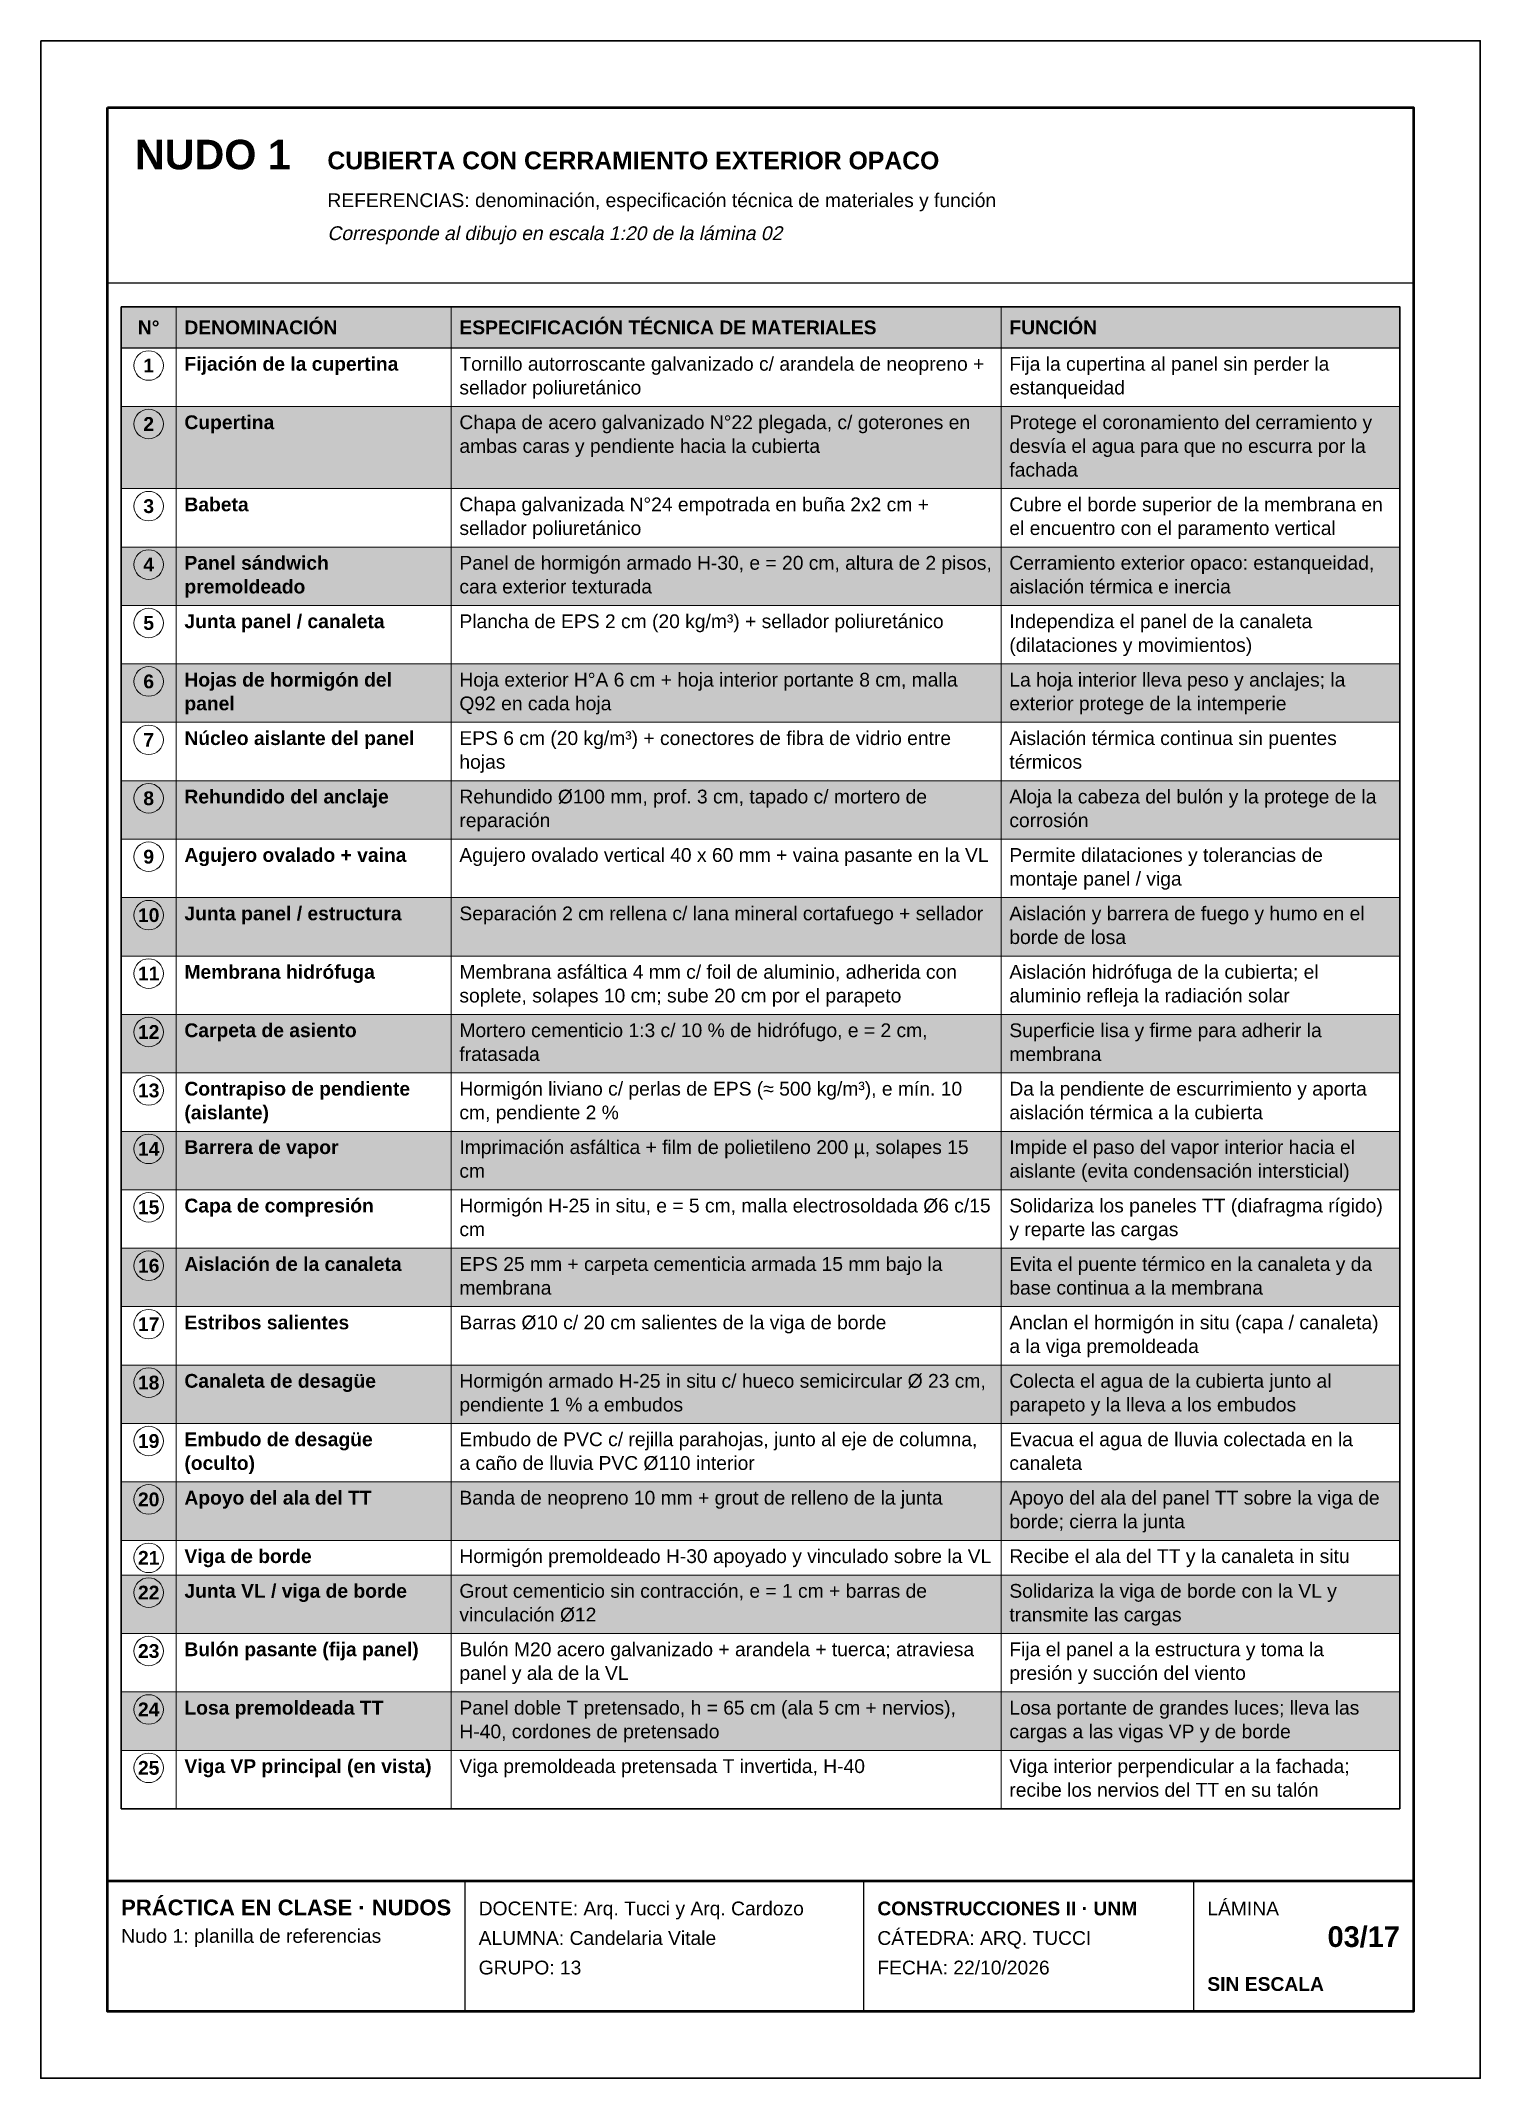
# Model space of a CAD drawing. Header units: millimetres. Extents: x 6 to 4194, y 6 to 5934.
import ezdxf
from ezdxf.enums import TextEntityAlignment as Align

# ---------------------------------------------------------------- set-up
doc = ezdxf.new("R2010")
doc.units = ezdxf.units.MM
doc.header["$LTSCALE"] = 20
for name, color, linetype in [('X-MARCO', 7, 'Continuous'), ('X-ROTULO', 7, 'Continuous'), ('X-TABLA', 7, 'Continuous'), ('X-TEXTOS', 7, 'Continuous')]:
    doc.layers.add(name, color=color, linetype=linetype)
doc.styles.add('ARIAL', font='arial.ttf')
doc.styles.add('ARIAL-B', font='arialbd.ttf')

msp = doc.modelspace()

# ---------------------------------------------------------------- hatches: boundary and pattern name
at = {"layer": 'X-TABLA', "true_color": 0xd9d9d9}
h = msp.add_hatch(color=254, dxfattribs=at)
h.dxf.hatch_style = 1
h.paths.add_polyline_path([(240, 5160), (3960, 5160), (3960, 5040), (240, 5040)])
at = {"layer": 'X-TABLA', "true_color": 0xf2f2f2}
h = msp.add_hatch(color=7, dxfattribs=at)
h.dxf.hatch_style = 1
h.paths.add_polyline_path([(240, 4870), (3960, 4870), (3960, 4631), (240, 4631)])
h = msp.add_hatch(color=7, dxfattribs=at)
h.dxf.hatch_style = 1
h.paths.add_polyline_path([(240, 4461), (3960, 4461), (3960, 4291), (240, 4291)])
h = msp.add_hatch(color=7, dxfattribs=at)
h.dxf.hatch_style = 1
h.paths.add_polyline_path([(240, 4121), (3960, 4121), (3960, 3951), (240, 3951)])
h = msp.add_hatch(color=7, dxfattribs=at)
h.dxf.hatch_style = 1
h.paths.add_polyline_path([(240, 3781), (3960, 3781), (3960, 3611), (240, 3611)])
h = msp.add_hatch(color=7, dxfattribs=at)
h.dxf.hatch_style = 1
h.paths.add_polyline_path([(240, 3441), (3960, 3441), (3960, 3271), (240, 3271)])
h = msp.add_hatch(color=7, dxfattribs=at)
h.dxf.hatch_style = 1
h.paths.add_polyline_path([(240, 3101), (3960, 3101), (3960, 2931), (240, 2931)])
h = msp.add_hatch(color=7, dxfattribs=at)
h.dxf.hatch_style = 1
h.paths.add_polyline_path([(240, 2761), (3960, 2761), (3960, 2591), (240, 2591)])
h = msp.add_hatch(color=7, dxfattribs=at)
h.dxf.hatch_style = 1
h.paths.add_polyline_path([(240, 2421), (3960, 2421), (3960, 2251), (240, 2251)])
h = msp.add_hatch(color=7, dxfattribs=at)
h.dxf.hatch_style = 1
h.paths.add_polyline_path([(240, 2081), (3960, 2081), (3960, 1911), (240, 1911)])
h = msp.add_hatch(color=7, dxfattribs=at)
h.dxf.hatch_style = 1
h.paths.add_polyline_path([(240, 1741), (3960, 1741), (3960, 1571), (240, 1571)])
h = msp.add_hatch(color=7, dxfattribs=at)
h.dxf.hatch_style = 1
h.paths.add_polyline_path([(240, 1470), (3960, 1470), (3960, 1300), (240, 1300)])
h = msp.add_hatch(color=7, dxfattribs=at)
h.dxf.hatch_style = 1
h.paths.add_polyline_path([(240, 1130), (3960, 1130), (3960, 960), (240, 960)])

# ---------------------------------------------------------------- linework, layer by layer
at = {"layer": 'X-MARCO', "lineweight": 30}
msp.add_lwpolyline([(6, 5934), (4194, 5934), (4194, 6), (6, 6)], close=True, dxfattribs=at)
at = {"layer": 'X-MARCO', "lineweight": 50}
msp.add_lwpolyline([(200, 5740), (4000, 5740), (4000, 200), (200, 200)], close=True, dxfattribs=at)
at = {"layer": 'X-ROTULO', "lineweight": 50}
msp.add_lwpolyline([(200, 580), (4000, 580), (4000, 200), (200, 200)], close=True, dxfattribs=at)
at = {"layer": 'X-ROTULO', "lineweight": 25}
for points in [[(1240, 580), (1240, 200)], [(2400, 580), (2400, 200)], [(3360, 580), (3360, 200)]]:
    msp.add_lwpolyline(points, dxfattribs=at)
at = {"layer": 'X-TABLA', "lineweight": 25}
msp.add_lwpolyline([(240, 5160), (3960, 5160), (3960, 5040), (240, 5040)], close=True, dxfattribs=at)
at = {"layer": 'X-TABLA', "lineweight": 30}
msp.add_lwpolyline([(240, 5160), (3960, 5160), (3960, 790), (240, 790)], close=True, dxfattribs=at)
at = {"layer": 'X-TABLA', "lineweight": 13}
for points in [[(400, 5160), (400, 790)], [(1200, 5160), (1200, 790)], [(2800, 5160), (2800, 790)], [(240, 4870), (3960, 4870)], [(240, 4631), (3960, 4631)], [(240, 4461), (3960, 4461)], [(240, 4291), (3960, 4291)], [(240, 4121), (3960, 4121)], [(240, 3951), (3960, 3951)], [(240, 3781), (3960, 3781)], [(240, 3611), (3960, 3611)], [(240, 3441), (3960, 3441)], [(240, 3271), (3960, 3271)], [(240, 3101), (3960, 3101)], [(240, 2931), (3960, 2931)], [(240, 2761), (3960, 2761)], [(240, 2591), (3960, 2591)], [(240, 2421), (3960, 2421)], [(240, 2251), (3960, 2251)], [(240, 2081), (3960, 2081)], [(240, 1911), (3960, 1911)], [(240, 1741), (3960, 1741)], [(240, 1571), (3960, 1571)], [(240, 1470), (3960, 1470)], [(240, 1300), (3960, 1300)], [(240, 1130), (3960, 1130)], [(240, 960), (3960, 960)], [(240, 790), (3960, 790)]]:
    msp.add_lwpolyline(points, dxfattribs=at)
at = {"layer": 'X-TABLA', "lineweight": 18}
for centre in [(320, 4989), (320, 4819), (320, 4580), (320, 4410), (320, 4240), (320, 4070), (320, 3900), (320, 3730), (320, 3560), (320, 3390), (320, 3220), (320, 3050), (320, 2880), (320, 2710), (320, 2540), (320, 2370), (320, 2200), (320, 2030), (320, 1860), (320, 1690), (320, 1520), (320, 1419), (320, 1249), (320, 1079), (320, 909)]:
    msp.add_circle(centre, 43, dxfattribs=at)
at = {"layer": 'X-TEXTOS', "lineweight": 25}
msp.add_lwpolyline([(200, 5230), (4000, 5230)], dxfattribs=at)

# ---------------------------------------------------------------- texts
at = {"layer": 'X-ROTULO'}
for s, height, style, p in [('PRÁCTICA EN CLASE · NUDOS', 45.824, 'ARIAL-B', (240, 480)), ('DOCENTE: Arq. Tucci y Arq. Cardozo', 40.096, 'ARIAL', (1280, 480)), ('CONSTRUCCIONES II · UNM', 40.096, 'ARIAL-B', (2440, 480)), ('LÁMINA', 40.1, 'ARIAL', (3400, 480)), ('Nudo 1: planilla de referencias', 40.096, 'ARIAL', (240, 400)), ('ALUMNA: Candelaria Vitale', 40.096, 'ARIAL', (1280, 394)), ('CÁTEDRA: ARQ. TUCCI', 40.096, 'ARIAL', (2440, 394)), ('GRUPO: 13', 40.1, 'ARIAL', (1280, 308)), ('FECHA: 22/10/2026', 40.096, 'ARIAL', (2440, 308)), ('SIN ESCALA', 40.1, 'ARIAL-B', (3400, 260))]:
    msp.add_text(s, height=height, dxfattribs=dict(at, style=style)).set_placement(p)
at = {"layer": 'X-ROTULO', "style": 'ARIAL-B'}
msp.add_text('03/17', height=60.14, dxfattribs=at).set_placement((3960, 388), align=Align.RIGHT)
at = {"layer": 'X-TABLA', "style": 'ARIAL-B'}
for s, p in [('N°', (320, 5080)), ('1', (320, 4969)), ('2', (320, 4799)), ('3', (320, 4560)), ('4', (320, 4390)), ('5', (320, 4220)), ('6', (320, 4050)), ('7', (320, 3880)), ('8', (320, 3710)), ('9', (320, 3540)), ('10', (320, 3370)), ('11', (320, 3200)), ('12', (320, 3030)), ('13', (320, 2860)), ('14', (320, 2690)), ('15', (320, 2520)), ('16', (320, 2350)), ('17', (320, 2180)), ('18', (320, 2010)), ('19', (320, 1840)), ('20', (320, 1670)), ('21', (320, 1500)), ('22', (320, 1399)), ('23', (320, 1229)), ('24', (320, 1059)), ('25', (320, 889))]:
    msp.add_text(s, height=40.1, dxfattribs=at).set_placement(p, align=Align.CENTER)
at = {"layer": 'X-TABLA'}
for s, height, style, p in [('DENOMINACIÓN', 40.096, 'ARIAL-B', (424, 5080)), ('ESPECIFICACIÓN TÉCNICA DE MATERIALES', 40.096, 'ARIAL-B', (1224, 5080)), ('FUNCIÓN', 40.1, 'ARIAL-B', (2824, 5080)), ('Fijación de la cupertina', 40.096, 'ARIAL-B', (424, 4974)), ('Tornillo autorroscante galvanizado c/ arandela de neopreno +', 40.096, 'ARIAL', (1224, 4974)), ('Fija la cupertina al panel sin perder la', 40.096, 'ARIAL', (2824, 4974)), ('sellador poliuretánico', 40.096, 'ARIAL', (1224, 4905)), ('estanqueidad', 40.096, 'ARIAL', (2824, 4905)), ('Cupertina', 40.1, 'ARIAL-B', (424, 4804)), ('Chapa de acero galvanizado N°22 plegada, c/ goterones en', 40.096, 'ARIAL', (1224, 4804)), ('Protege el coronamiento del cerramiento y', 40.096, 'ARIAL', (2824, 4804)), ('ambas caras y pendiente hacia la cubierta', 40.096, 'ARIAL', (1224, 4735)), ('desvía el agua para que no escurra por la', 40.096, 'ARIAL', (2824, 4735)), ('fachada', 40.1, 'ARIAL', (2824, 4666)), ('Babeta', 40.1, 'ARIAL-B', (424, 4565)), ('Chapa galvanizada N°24 empotrada en buña 2x2 cm +', 40.096, 'ARIAL', (1224, 4565)), ('Cubre el borde superior de la membrana en', 40.096, 'ARIAL', (2824, 4565)), ('sellador poliuretánico', 40.096, 'ARIAL', (1224, 4496)), ('el encuentro con el paramento vertical', 40.096, 'ARIAL', (2824, 4496)), ('Panel sándwich', 40.096, 'ARIAL-B', (424, 4395)), ('Panel de hormigón armado H-30, e = 20 cm, altura de 2 pisos,', 40.096, 'ARIAL', (1224, 4395)), ('Cerramiento exterior opaco: estanqueidad,', 40.096, 'ARIAL', (2824, 4395)), ('premoldeado', 40.096, 'ARIAL-B', (424, 4326)), ('cara exterior texturada', 40.096, 'ARIAL', (1224, 4326)), ('aislación térmica e inercia', 40.096, 'ARIAL', (2824, 4326)), ('Junta panel / canaleta', 40.096, 'ARIAL-B', (424, 4225)), ('Plancha de EPS 2 cm (20 kg/m³) + sellador poliuretánico', 40.096, 'ARIAL', (1224, 4225)), ('Independiza el panel de la canaleta', 40.096, 'ARIAL', (2824, 4225)), ('(dilataciones y movimientos)', 40.096, 'ARIAL', (2824, 4156)), ('Hojas de hormigón del', 40.096, 'ARIAL-B', (424, 4055)), ('Hoja exterior H°A 6 cm + hoja interior portante 8 cm, malla', 40.096, 'ARIAL', (1224, 4055)), ('La hoja interior lleva peso y anclajes; la', 40.096, 'ARIAL', (2824, 4055)), ('panel', 40.1, 'ARIAL-B', (424, 3986)), ('Q92 en cada hoja', 40.096, 'ARIAL', (1224, 3986)), ('exterior protege de la intemperie', 40.096, 'ARIAL', (2824, 3986)), ('Núcleo aislante del panel', 40.096, 'ARIAL-B', (424, 3885)), ('EPS 6 cm (20 kg/m³) + conectores de fibra de vidrio entre', 40.096, 'ARIAL', (1224, 3885)), ('Aislación térmica continua sin puentes', 40.096, 'ARIAL', (2824, 3885)), ('hojas', 40.1, 'ARIAL', (1224, 3816)), ('térmicos', 40.1, 'ARIAL', (2824, 3816)), ('Rehundido del anclaje', 40.096, 'ARIAL-B', (424, 3715)), ('Rehundido Ø100 mm, prof. 3 cm, tapado c/ mortero de', 40.096, 'ARIAL', (1224, 3715)), ('Aloja la cabeza del bulón y la protege de la', 40.096, 'ARIAL', (2824, 3715)), ('reparación', 40.1, 'ARIAL', (1224, 3646)), ('corrosión', 40.1, 'ARIAL', (2824, 3646)), ('Agujero ovalado + vaina', 40.096, 'ARIAL-B', (424, 3545)), ('Agujero ovalado vertical 40 x 60 mm + vaina pasante en la VL', 40.096, 'ARIAL', (1224, 3545)), ('Permite dilataciones y tolerancias de', 40.096, 'ARIAL', (2824, 3545)), ('montaje panel / viga', 40.096, 'ARIAL', (2824, 3476)), ('Junta panel / estructura', 40.096, 'ARIAL-B', (424, 3375)), ('Separación 2 cm rellena c/ lana mineral cortafuego + sellador', 40.096, 'ARIAL', (1224, 3375)), ('Aislación y barrera de fuego y humo en el', 40.096, 'ARIAL', (2824, 3375)), ('borde de losa', 40.096, 'ARIAL', (2824, 3306)), ('Membrana hidrófuga', 40.096, 'ARIAL-B', (424, 3205)), ('Membrana asfáltica 4 mm c/ foil de aluminio, adherida con', 40.096, 'ARIAL', (1224, 3205)), ('Aislación hidrófuga de la cubierta; el', 40.096, 'ARIAL', (2824, 3205)), ('soplete, solapes 10 cm; sube 20 cm por el parapeto', 40.096, 'ARIAL', (1224, 3136)), ('aluminio refleja la radiación solar', 40.096, 'ARIAL', (2824, 3136)), ('Carpeta de asiento', 40.096, 'ARIAL-B', (424, 3035)), ('Mortero cementicio 1:3 c/ 10 % de hidrófugo, e = 2 cm,', 40.096, 'ARIAL', (1224, 3035)), ('Superficie lisa y firme para adherir la', 40.096, 'ARIAL', (2824, 3035)), ('fratasada', 40.1, 'ARIAL', (1224, 2966)), ('membrana', 40.1, 'ARIAL', (2824, 2966)), ('Contrapiso de pendiente', 40.096, 'ARIAL-B', (424, 2865)), ('Hormigón liviano c/ perlas de EPS (≈ 500 kg/m³), e mín. 10', 40.096, 'ARIAL', (1224, 2865)), ('Da la pendiente de escurrimiento y aporta', 40.096, 'ARIAL', (2824, 2865)), ('(aislante)', 40.1, 'ARIAL-B', (424, 2796)), ('cm, pendiente 2 %', 40.096, 'ARIAL', (1224, 2796)), ('aislación térmica a la cubierta', 40.096, 'ARIAL', (2824, 2796)), ('Barrera de vapor', 40.096, 'ARIAL-B', (424, 2695)), ('Imprimación asfáltica + film de polietileno 200 µ, solapes 15', 40.096, 'ARIAL', (1224, 2695)), ('Impide el paso del vapor interior hacia el', 40.096, 'ARIAL', (2824, 2695)), ('aislante (evita condensación intersticial)', 40.096, 'ARIAL', (2824, 2626)), ('cm', 40.1, 'ARIAL', (1224, 2626)), ('Capa de compresión', 40.096, 'ARIAL-B', (424, 2525)), ('Hormigón H-25 in situ, e = 5 cm, malla electrosoldada Ø6 c/15', 40.096, 'ARIAL', (1224, 2525)), ('Solidariza los paneles TT (diafragma rígido)', 40.096, 'ARIAL', (2824, 2525)), ('y reparte las cargas', 40.096, 'ARIAL', (2824, 2456)), ('cm', 40.1, 'ARIAL', (1224, 2456)), ('Aislación de la canaleta', 40.096, 'ARIAL-B', (424, 2355)), ('EPS 25 mm + carpeta cementicia armada 15 mm bajo la', 40.096, 'ARIAL', (1224, 2355)), ('Evita el puente térmico en la canaleta y da', 40.096, 'ARIAL', (2824, 2355)), ('membrana', 40.1, 'ARIAL', (1224, 2286)), ('base continua a la membrana', 40.096, 'ARIAL', (2824, 2286)), ('Estribos salientes', 40.096, 'ARIAL-B', (424, 2185)), ('Barras Ø10 c/ 20 cm salientes de la viga de borde', 40.096, 'ARIAL', (1224, 2185)), ('Anclan el hormigón in situ (capa / canaleta)', 40.096, 'ARIAL', (2824, 2185)), ('a la viga premoldeada', 40.096, 'ARIAL', (2824, 2116)), ('Canaleta de desagüe', 40.096, 'ARIAL-B', (424, 2015)), ('Hormigón armado H-25 in situ c/ hueco semicircular Ø 23 cm,', 40.096, 'ARIAL', (1224, 2015)), ('Colecta el agua de la cubierta junto al', 40.096, 'ARIAL', (2824, 2015)), ('pendiente 1 % a embudos', 40.096, 'ARIAL', (1224, 1946)), ('parapeto y la lleva a los embudos', 40.096, 'ARIAL', (2824, 1946)), ('Embudo de desagüe', 40.096, 'ARIAL-B', (424, 1845)), ('Embudo de PVC c/ rejilla parahojas, junto al eje de columna,', 40.096, 'ARIAL', (1224, 1845)), ('Evacua el agua de lluvia colectada en la', 40.096, 'ARIAL', (2824, 1845)), ('(oculto)', 40.1, 'ARIAL-B', (424, 1776)), ('a caño de lluvia PVC Ø110 interior', 40.096, 'ARIAL', (1224, 1776)), ('canaleta', 40.1, 'ARIAL', (2824, 1776)), ('Apoyo del ala del TT', 40.096, 'ARIAL-B', (424, 1675)), ('Banda de neopreno 10 mm + grout de relleno de la junta', 40.096, 'ARIAL', (1224, 1675)), ('Apoyo del ala del panel TT sobre la viga de', 40.096, 'ARIAL', (2824, 1675)), ('borde; cierra la junta', 40.096, 'ARIAL', (2824, 1606)), ('Viga de borde', 40.096, 'ARIAL-B', (424, 1505)), ('Hormigón premoldeado H-30 apoyado y vinculado sobre la VL', 40.096, 'ARIAL', (1224, 1505)), ('Recibe el ala del TT y la canaleta in situ', 40.096, 'ARIAL', (2824, 1505)), ('Junta VL / viga de borde', 40.096, 'ARIAL-B', (424, 1404)), ('Grout cementicio sin contracción, e = 1 cm + barras de', 40.096, 'ARIAL', (1224, 1404)), ('Solidariza la viga de borde con la VL y', 40.096, 'ARIAL', (2824, 1404)), ('vinculación Ø12', 40.096, 'ARIAL', (1224, 1335)), ('transmite las cargas', 40.096, 'ARIAL', (2824, 1335)), ('Bulón pasante (fija panel)', 40.096, 'ARIAL-B', (424, 1234)), ('Bulón M20 acero galvanizado + arandela + tuerca; atraviesa', 40.096, 'ARIAL', (1224, 1234)), ('Fija el panel a la estructura y toma la', 40.096, 'ARIAL', (2824, 1234)), ('panel y ala de la VL', 40.096, 'ARIAL', (1224, 1165)), ('presión y succión del viento', 40.096, 'ARIAL', (2824, 1165)), ('Losa premoldeada TT', 40.096, 'ARIAL-B', (424, 1064)), ('Panel doble T pretensado, h = 65 cm (ala 5 cm + nervios),', 40.096, 'ARIAL', (1224, 1064)), ('Losa portante de grandes luces; lleva las', 40.096, 'ARIAL', (2824, 1064)), ('H-40, cordones de pretensado', 40.096, 'ARIAL', (1224, 995)), ('cargas a las vigas VP y de borde', 40.096, 'ARIAL', (2824, 995)), ('Viga VP principal (en vista)', 40.096, 'ARIAL-B', (424, 894)), ('Viga premoldeada pretensada T invertida, H-40', 40.096, 'ARIAL', (1224, 894)), ('Viga interior perpendicular a la fachada;', 40.096, 'ARIAL', (2824, 894)), ('recibe los nervios del TT en su talón', 40.096, 'ARIAL', (2824, 825))]:
    msp.add_text(s, height=height, dxfattribs=dict(at, style=style)).set_placement(p)
at = {"layer": 'X-TEXTOS'}
for s, height, style, p in [('NUDO 1', 85.92, 'ARIAL-B', (280, 5560)), ('CUBIERTA CON CERRAMIENTO EXTERIOR OPACO', 51.552, 'ARIAL-B', (840, 5560)), ('REFERENCIAS: denominación, especificación técnica de materiales y función', 40.096, 'ARIAL', (840, 5450))]:
    msp.add_text(s, height=height, dxfattribs=dict(at, style=style)).set_placement(p)
at = {"layer": 'X-TEXTOS', "style": 'ARIAL', "oblique": 12}
msp.add_text('Corresponde al dibujo en escala 1:20 de la lámina 02', height=40.096, dxfattribs=at).set_placement((840, 5354))

doc.saveas('drawing.dxf')
